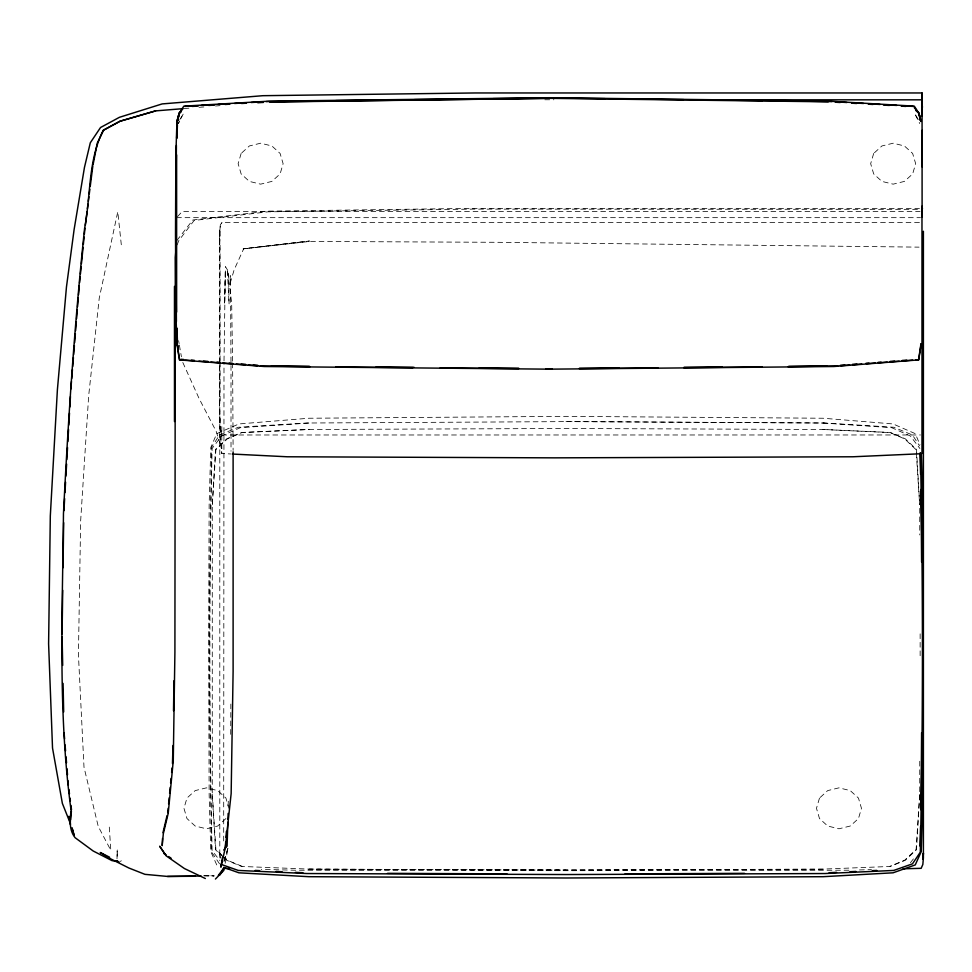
<?xml version="1.0" encoding="UTF-8"?>
<svg xmlns="http://www.w3.org/2000/svg" width="972" height="972" viewBox="0 0 972 972"><rect width="100%" height="100%" fill="white"/><g stroke="black" fill="none" stroke-linecap="round" stroke-linejoin="round"><path stroke-width="0.73" stroke-dasharray="4.86 3.65" d="M117.187 853.89L116.968 859.333L117.454 848.884L116.98 852.128M223.681 840.95L223.997 362.374M919.755 761.258L919.731 794.683L916.499 849.735L905.297 860.281L890.376 866.453L822.944 869.102L565.996 870.025L308.719 869.235M920.144 655.723L920.144 633.051M224.01 360.879L225.407 266.559L228.566 271.747L229.076 304.248L227.339 269.244L231.664 302.851L232.587 361.523M230.704 734.334L230.85 704.068M212.346 504.747L215.893 449.732L227.314 438.907L242.004 432.564L309.06 429.503M919.658 794.428L916.11 849.443L904.677 860.196L890 866.283M228.019 806.067L228.408 800.102M219.514 239.671L220.085 231.324L219.514 245.211M219.514 243.826L220.085 235.54M219.794 363.37L219.794 231.263L220.352 224.714L222.041 222.527L919.634 222.527M219.794 231.263L220.365 224.751L222.041 222.527M230.656 284.553L230.291 275.635L230.085 283.532L234.155 269.779L243.729 248.674L309.509 241.02L243.121 248.893L309.667 241.445L496.461 242.295L919.062 247.143M225.14 863.306L228.201 847.45L223.511 863.014L227.776 848.714M179.334 120.88L178.374 123.541L183.465 113.53L179.82 119.556M177.171 244.871L178.751 240.667L194.145 220.45L267.944 211.835L472.914 209.126L919.026 209.357M910.412 862.723L913.862 858.337M176.916 240.436L192.833 219.988L267.373 211.167L472.611 208.36M177.487 216.647L182.201 211.519L920.059 211.519M225.917 818.546L217.679 826.042L206.441 828.788L195.19 826.042L186.964 818.546L183.951 808.315L186.964 798.073L195.19 790.588L206.441 787.842L217.679 790.588L225.917 798.073L228.93 808.315M120.103 861.411L121.379 860.815M184.06 108.524L190.111 108.086M199.017 107.309L205.056 106.871M215.529 106.009L220.012 105.644M308.853 423.039L240.291 427.692L221.592 436.015L212.103 448.517C209.15 582.52 209.174 716.656 212.103 850.67L219.866 860.536M204.023 875.906L214.095 875.906L203.938 875.456M859.467 869.94L871.495 869.624M224.666 858.361L226.707 860.281L241.627 866.453L309.06 869.102L565.996 870.025L823.284 869.235M848.933 870.219L571.597 870.693L294.261 870.219L261.152 869.345M544.83 99.751L553.918 99.751M472.319 208.373L919.439 208.397M176.54 217.667L920.484 217.667M221.786 434.982L920.472 434.97M309.06 869.102L565.996 870.147M565.996 421.496L824.305 423.039M204.193 875.638L208.336 875.736M204.278 875.651L214.095 875.906M822.944 429.503L890 432.564L904.677 438.907L916.11 449.732L919.658 504.747M219.514 400.537L220.085 438.931L221.786 453.523L230.777 453.973M823.138 423.039L891.713 427.692L910.412 436.015L919.901 448.517M242.004 866.283L227.314 860.196L223.159 856.283M222.126 855.311L215.893 849.443L212.346 794.428M223.645 857.401L215.505 849.735L212.273 794.683L212.273 504.504L215.505 449.453L226.743 438.797L241.627 432.467L308.719 429.478L565.996 428.494L823.284 429.478L890.376 432.467L905.26 438.797L916.499 449.453L919.731 504.504L919.755 534.94M219.526 863.841L211.714 852.201C208.859 717.178 208.834 582.034 211.714 447.023L219.526 435.006L238.274 427.255L306.921 423.014L565.996 421.617L825.082 423.014L893.73 427.255L912.477 435.006L919.5 445.82M918.297 119.556L914.664 113.53L919.755 123.541M182.809 362.483L199.163 398.654L216.136 431.24L221.786 448.639L220.085 434.435M216.744 864.91L210.778 851.63L209.15 794.622L208.603 643.634L209.15 504.553L210.778 447.545L216.744 433.658L238.918 423.95L308.804 418.239L565.996 416.356L823.199 418.239L893.086 423.95L915.26 433.658L920.034 444.763M178.593 340.674L179.115 343.602M179.37 345.06L181.424 356.76M121.306 244.762L117.782 211.75L99.241 298.149L88.671 395.75L80.652 520.87L78.428 654.739L84.005 767.248L98.245 826.419L110.796 850.269L109.168 825.131M219.794 853.367L220.352 860.694M219.794 853.149L220.134 857.681M230.498 280.483L230.996 364.063M219.514 401.509L220.085 426.611L221.786 435.444L220.085 426.429L220.085 428.421L219.514 398.714M232.612 363.018L233.11 450.388M231.008 365.569L231.02 451.202M221.786 426.611L221.786 453.523M220.085 245.211L220.085 360.539M220.085 362.058L220.085 401.509M219.794 364.67L219.794 857.948M219.514 230.097L219.514 403.805M225.261 272.038L224.52 304.601L225.504 270.969L225.261 272.038M241.141 153.454L238.128 163.685L241.141 173.927L249.379 181.412L260.63 184.158L271.868 181.412L280.106 173.927L283.119 163.685L280.106 153.454L271.868 145.958L260.63 143.212L249.379 145.958L241.141 153.454M873.682 153.454L870.669 163.685L873.682 173.927L881.92 181.412L893.159 184.158L904.41 181.412L912.647 173.927L915.66 163.685L912.647 153.454L904.41 145.958L893.159 143.212L881.92 145.958L873.682 153.454M819.493 798.073L816.48 808.315L819.493 818.546L827.731 826.042L838.97 828.788L850.221 826.042L858.458 818.546L861.471 808.315L858.458 798.073L850.221 790.588L838.97 787.842L827.731 790.588L819.493 798.073"/><path stroke-width="1.46" d="M174.474 421.532L174.474 286.4M921.978 211.519L921.978 453.523M70.592 824.074L62.366 803.394L52.524 748.039L48.6 643.804L50.313 515.95L57.397 389.723L66.461 286.983L74.103 229.611L84.455 167.439L90.299 142.787L100.529 127.514L119.422 117.308L162.142 103.919L262.841 95.693L475.247 92.96L922.063 92.96L922.063 116.008M176.418 154.584L176.418 312.352M921.602 732.694L920.994 809.737M176.479 154.815L176.479 312.121M62.087 633.878L62.706 590.296M63.022 567.757L63.654 522.669M172.992 745.463L172.469 763.506M173.514 710.811L173.964 680.679M922.1 166.868L922.1 130.345M920.022 846.114L920.545 826.419M921.177 121.306L918.965 113.384L914.324 106.155L829.359 101.185L549.058 97.71L268.758 101.185L183.805 106.155L179.152 113.384L176.953 121.306L175.871 154.196L175.507 233.73L175.871 312.729L176.94 343.736L179.395 359.895L264.25 366.517L549.058 369.166L833.867 366.517L918.734 359.895L921.189 343.736M227.849 822.336L227.096 846.09L223.657 850.05M227.946 819.372L228.141 813.43M176.394 145.411L175.738 233.73L176.406 321.513M176.649 137.951L177.183 121.561L179.152 113.372L182.93 108.73M176.965 138.231L177.414 124.866M63.958 510.64L64.638 498.624M64.978 492.622L65.574 482.112M65.914 476.098L66.606 464.081M66.861 459.586L67.542 447.57M67.882 441.555L68.562 429.539M68.818 425.031L69.498 413.027M69.85 407.013L70.446 396.503M222.503 857.195L220.875 867.182L225.31 847.815L225.698 841.849M225.99 837.378L226.379 831.412M923.4 853.149L922.95 859.187L923.4 853.367M70.689 819.991L71.393 811.183M70.871 388.994L71.478 381.51M71.721 378.521L72.45 369.542M72.693 366.541L73.422 357.562M73.665 354.573L74.407 345.595M74.65 342.594L75.379 333.615M75.622 330.626L76.351 321.647M76.594 318.658L77.323 309.679M77.566 306.678L78.295 297.699M78.55 294.71L79.279 285.732M162.494 838.544L162.19 845.701L163.332 833.672L168.217 813.333L173.271 760.797L174.911 652.163L175.312 257.483L176.114 247.666M167.755 812.738L168.18 808.254M168.606 803.783L169.177 797.818M169.614 793.346L170.185 787.381M170.61 782.897L171.048 778.426M171.619 772.461L172.044 767.989M79.57 282.779L80.154 276.874M80.445 273.922L81.174 266.547M81.466 263.594L83.07 247.362M83.361 244.409L84.09 237.034M84.382 234.082L84.965 228.177M225.31 847.815L231.154 793.577L233.11 671.482L233.11 451.895M85.342 225.188L87.03 211.714M87.407 208.725L87.966 204.229M88.343 201.24L88.914 196.757M89.29 193.78L89.849 189.382M90.226 186.442L92.838 165.872M922.063 211.228L922.063 206.149M920.934 343.881L918.613 359.64L915.624 359.871M179.152 113.384L177.791 120.467L179.152 113.372L181.193 111.488L179.152 113.384L176.953 121.306M224.313 867.619L223.754 870.511L215.432 879.04M93.118 164.45L97.273 143.115L103.603 130.199L120.091 121.208L155.714 110.881L182.627 108.694M162.968 832.688L167.062 815.581M922.063 209.357L922.477 208.397M155.654 110.844L120.006 121.221L103.299 130.187C87.942 160.234 90.882 195.761 84.613 228.262C74.625 323.166 68.234 418.385 63.459 513.678C62.573 612.579 57.761 712.184 71.09 810.502C69.923 819.688 68.939 830.039 75.111 837.706L93.178 850.998L112.011 860.633L117.6 861.386M840.318 365.314L844.85 364.962M852.395 364.366L856.927 364.014M865.991 363.297L869.017 363.066M878.068 362.349L881.094 362.119M890.158 361.402L894.69 361.049M902.235 360.454L906.779 360.102M837.9 365.922L788.037 366.687M840.889 365.691L849.856 364.986M852.845 364.755L861.812 364.063M866.295 363.71L875.262 363.018M878.251 362.787L887.217 362.082M890.206 361.851L899.173 361.159M902.162 360.928L912.635 360.114M192.262 106.422L198.239 106.07M208.676 105.45L214.642 105.098M225.091 104.466L229.562 104.198M241.506 103.494L245.977 103.226M257.908 102.51L262.391 102.242M184.826 106.422L195.372 105.79M201.398 105.438L211.957 104.818M217.983 104.466L230.036 103.749M234.556 103.482L246.609 102.765M251.128 102.51L263.181 101.793M266.194 101.61L316.107 100.857M829.104 872.722L836.564 872.358M849.978 871.714L855.943 871.422M872.334 870.633L876.805 870.414M920.192 453.778L852.894 456.779L554.186 457.848L287.311 456.779L232.259 454.046M109.642 857.243L100.238 852.505L110.079 858.543L128.875 868.008L144.937 874.338L167.549 876.44L201.143 876.027M903.097 868.798L921.152 868.324L922.829 864.509L923.4 857.948L923.4 231.263M270.034 102.036L549.058 98.342M257.325 102.534L263.376 102.461M335.765 100.614L394.766 99.873M414.424 99.63L473.425 98.901M493.096 98.658L549.058 97.965L605.034 98.658M269.864 101.817L549.058 98.33L828.253 101.817M167.549 876.44L195.384 876.258M579.409 368.267L618.848 367.902M684.081 367.295L722.014 366.942M788.766 366.31L826.698 365.958M552.084 368.874L546.033 368.874M579.312 368.631L657.959 367.89M683.681 367.659L762.327 366.93M624.996 873.852L744.491 873.342M703.813 99.824L922.063 99.824M117.612 860.803L115.109 860.791L119.046 861.982M387.512 873.342L507.007 873.852M271.419 365.958L309.351 366.31M376.103 366.942L414.036 367.295M479.269 367.902L518.72 368.267M310.08 366.687L260.229 365.922M335.802 366.93L412.93 367.647M440.158 367.89L518.805 368.631M626.211 98.925L683.693 99.63M703.364 99.873L762.352 100.614M782.023 100.857L831.923 101.61M223.548 868.373L229.562 868.518M255.199 870.414L259.67 870.633M276.06 871.422L282.026 871.714M295.439 872.358L302.9 872.722M834.936 101.793L846.989 102.51M851.521 102.765L863.573 103.482M868.093 103.749L880.146 104.466M884.666 104.733L896.719 105.438M901.238 105.705L913.291 106.422M835.738 102.242L840.209 102.51M852.14 103.226L856.624 103.494M868.555 104.198L873.026 104.466M883.475 105.098L889.441 105.45M901.372 106.155L905.855 106.422M180.78 359.276L183.805 359.506M191.35 360.102L194.376 360.345M203.427 361.049L207.972 361.402M217.023 362.119L220.049 362.349M229.113 363.066L232.126 363.297M241.19 364.014L245.722 364.366M253.267 364.962L257.799 365.314M179.516 359.64L182.505 359.871M185.494 360.114L194.461 360.806M198.944 361.159L207.911 361.851M210.9 362.082L219.866 362.787M222.855 363.018L233.316 363.832M236.305 364.063L245.272 364.755M248.261 364.986L257.24 365.691M220.863 864.302L238.274 870.438L306.921 873.536L565.996 874.545L825.082 873.536L893.73 870.438L912.477 863.841L920.29 852.201C923.145 719.159 923.084 585.982 920.435 452.94M223.669 867.376L238.918 872.807L308.804 876.695L565.996 877.983L823.199 876.695L893.086 872.807L915.26 864.91L921.225 851.63L922.853 794.622L922.853 504.553L921.395 453.547M205.335 878.518L184.425 868.543L166.09 855.797L159.663 846.199L165.216 854.424L163.685 853.197L166.163 854.874M168.63 856.539L171.108 858.215M915.903 110.553L918.977 113.372L920.934 121.561M914.239 107.576L918.977 113.372L920.338 120.467L918.965 113.384M72.098 828.241L74.115 835.3L72.11 827.986M70.506 822.13L68.915 816.273L70.336 824.402M176.612 327.479L177.183 343.881L178.532 349.604M177.961 345.959L178.411 348.498M177.183 343.881L179.298 358.206M68.903 789.483L69.462 793.82M70.02 798.146L70.385 801.037M70.944 805.375L71.503 809.712M922.063 103.87L922.44 107.297M64.116 732.961L64.602 738.927M65.088 744.892L65.561 750.846M66.047 756.811L66.533 762.777M67.019 768.743L67.505 774.708M67.979 780.674L68.344 785.145M176.989 328.633L177.414 340.467M920.022 453.061L920.581 474.287M920.994 489.451L921.602 562.035M62.099 636.879L62.694 665.407M63.071 683.413L63.678 711.941M922.063 92.96L922.1 215.772M922.063 215.517L922.063 216.841M223.997 867.826L220 874.861L218.36 875.347L223.997 867.826"/></g></svg>
